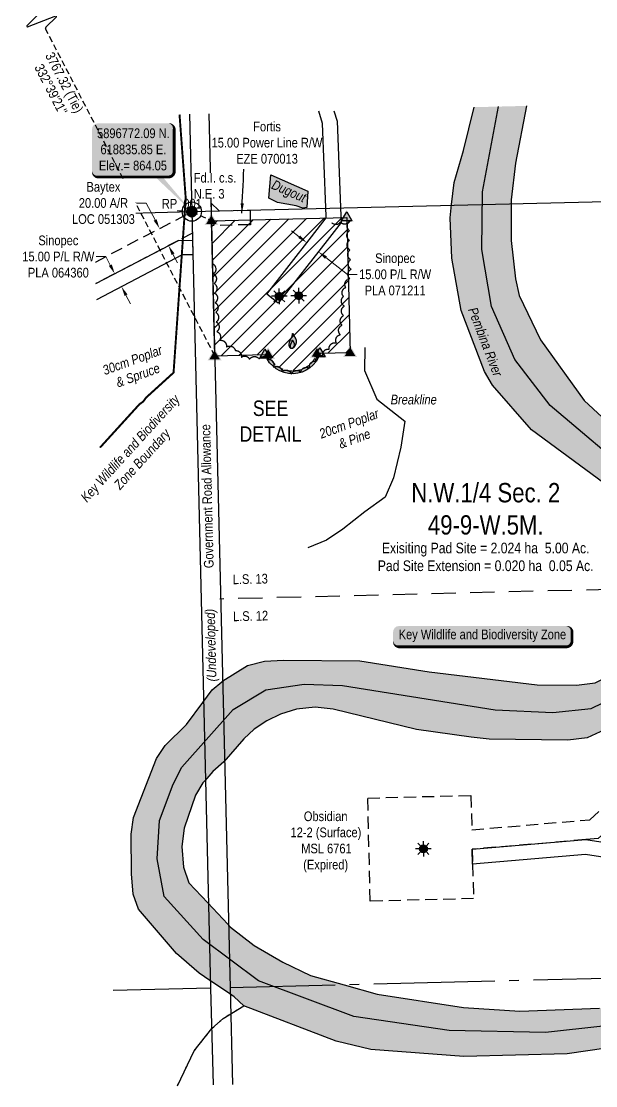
# Model space of a CAD drawing. Extents: x 617011 to 621249, y 5895868 to 5900840.
# Drawn here: x 618660 to 619253, y 5895868 to 5896969 of the extents above; entities that cross this region are included whole.
import ezdxf
from ezdxf.enums import TextEntityAlignment as Align

# ---------------------------------------------------------------- set-up
doc = ezdxf.new("R2010")
doc.units = 0
doc.header["$LTSCALE"] = 5
for name, pattern in [('0', [1, 1, 0]), ('DASHDOT2', [12.7, 6.35, -3.175, 0, -3.175]), ('foc-ACCESSROAD', [3.75, 2.5, -1.25]), ('foc-FLOWLINE', [3.75, 2.5, -1.25]), ('foc-LSD', [8, 5, -3]), ('foc-QUARTERLINE', [33, 25, -3, 2, -3]), ('foc-TIELINE', [1.875, 1.25, -0.625]), ('foc-TRAV', [1.875, 1.25, -0.625]), ('foc-WHEELTRACKS', [2, 0.4, -1.6])]:
    doc.linetypes.add(name, pattern=pattern)
for name, color, linetype in [('35', 37, 'Continuous'), ('AS-SYMBOL', 7, 'Continuous'), ('AS-WILDLIFE', 131, 'DASHDOT2'), ('AS-WILDLIFE-BLOCK', 131, 'Continuous'), ('C-RW', 13, 'Continuous'), ('C-SYMBOL', 7, 'Continuous'), ('C-WS-S', 13, 'Continuous'), ('DETAIL-T', 7, 'Continuous'), ('F-AR', 190, 'foc-ACCESSROAD'), ('F-EZE', 190, 'foc-FLOWLINE'), ('F-RW', 190, 'Continuous'), ('F-WS', 190, 'foc-ACCESSROAD'), ('F-WS-S', 190, 'Continuous'), ('L-AREAREQUIRED', 7, 'Continuous'), ('L-BD', 7, 'Continuous'), ('L-MON', 1, 'Continuous'), ('L-ROAD-T', 7, 'Continuous'), ('L-SEC', 7, 'Continuous'), ('L-SECQ', 8, 'foc-QUARTERLINE'), ('L-SECTION-LSD', 7, 'foc-LSD'), ('L-TIE', 7, 'foc-TIELINE'), ('P-PROPOSED', 10, 'Continuous'), ('P-PROPOSED-EXISTING-H', 59, 'Continuous'), ('P-PROPOSED-H', 21, 'Continuous'), ('P-TRAV', 4, 'foc-TRAV'), ('T-BUSH', 110, '0'), ('T-BUSH-T', 110, 'Continuous'), ('T-SLOPE', 48, 'Continuous'), ('T-WATER', 160, 'Continuous'), ('T-WATER-H', 133, 'Continuous'), ('T-WATER-P3', 160, 'foc-WHEELTRACKS'), ('T-WATER-T', 170, 'Continuous')]:
    doc.layers.add(name, color=color, linetype=linetype)
for name, color, linetype, lineweight in [('C-RW-T', 13, 'Continuous', 9), ('F-AR-T', 190, 'Continuous', 9), ('F-EZE-T', 190, 'Continuous', 9), ('F-WS-T', 190, 'Continuous', 9), ('T-TEXT', 48, 'Continuous', 18)]:
    doc.layers.add(name, color=color, linetype=linetype, lineweight=lineweight)
doc.styles.add('100L', font='ARIALN.TTF', dxfattribs={"height": 11})
doc.styles.add('175L', font='ARIALN.TTF', dxfattribs={"height": 20})
doc.styles.add('240', font='ARIALN.TTF', dxfattribs={"height": 30})
doc.styles.add('80', font='ARIALN.TTF', dxfattribs={"height": 10})
doc.styles.add('80CG', font='ARIALN.TTF', dxfattribs={"height": 10})
doc.styles.add('80L', font='ARIALN.TTF', dxfattribs={"height": 10})
doc.styles.add('80LS', font='ARIALNI.TTF', dxfattribs={"height": 10})
doc.styles.add('foc-LtypeFont', font='ARIALN.TTF', dxfattribs={"height": 7.35})
doc.linetypes.add('foc-TOPO-flowdirection-NOLINE', pattern='A,0,[">",foc-LtypeFont,S=0.3,R=0,X=0,Y=-0.945],-20,[">",foc-LtypeFont,S=0.3,R=0,X=0,Y=-0.945],0', length=20)
doc.dimstyles.new('Compass 5 000', dxfattribs={"dimscale": 5, "dimtxt": 9, "dimasz": 2, "dimexe": 0.2, "dimexo": 0.0625, "dimgap": 0.5, "dimtad": 0, "dimtih": 1, "dimtoh": 1, "dimzin": 0, "dimdsep": 46, "dimtxsty": '80CG', "dimcen": 0.1, "dimse1": 1, "dimse2": 1, "dimclrd": 256, "dimclrt": 256, "dimaunit": 1, "dimadec": 4, "dimazin": 0, "dimtfac": 0.06, "dimtofl": 0, "dimtmove": 0, "dimatfit": 1, "dimfxl": 0.2, "dimtolj": 1, "dimtzin": 0, "dimlwd": -1, "dimarcsym": 0})

# ---------------------------------------------------------------- blocks, each defined once
blk = doc.blocks.new('*U434')
h = blk.add_hatch(color=255)
edge = h.paths.add_edge_path()
edge.add_line((-86.5, -11.5), (86.5, -11.5))
edge.add_arc((86.5, -5.5), 6, 270, 360)
edge.add_line((92.5, -5.5), (92.5, 4))
edge.add_arc((86.5, 4), 6, 0, 90)
edge.add_line((86.5, 10), (-86.5, 10))
edge.add_arc((-86.5, 4), 6, 90, 180)
edge.add_line((-92.5, 4), (-92.5, -5.5))
edge.add_arc((-86.5, -5.5), 6, 180, 270)
at = {"color": 131, "flags": 128}
blk.add_lwpolyline([(-86.5, -11.5, 3, 3, 0), (86.5, -11.5, 3, 3, 0.414214), (92.5, -5.5, 3, 3, 0), (92.5, 4, 3, 0, 0.414214), (86.5, 10, 0, 0, 0), (-86.5, 10, 0, 0, 0.414214), (-92.5, 4, 0, 0, 0), (-92.5, -5.5, 0, 3, 0.414214)], format="xyseb", close=True, dxfattribs=at)
at = {"color": 131, "style": '80'}
blk.add_attdef('ENTER_TEXT_001', (-36, -5), '', height=10, dxfattribs=at)
blk = doc.blocks.new('*D438')
at = {"layer": 'C-RW-T', "transparency": 16777216}
for p, q in [((618946.9, 5896746.1), (618939, 5896752.2)), ((618974.5, 5896724.6), (618996.9, 5896707.2)), ((618996.9, 5896707.2), (619006.9, 5896707.2))]:
    blk.add_line(p, q, dxfattribs=at)
for points in [[(618947.9, 5896747.4), (618945.9, 5896744.8), (618954.8, 5896739.9)], [(618975.5, 5896725.9), (618973.5, 5896723.3), (618966.6, 5896730.7)]]:
    blk.add_solid(points, dxfattribs=at)
at = {"layer": 'C-RW-T', "transparency": 16777216, "insert": (619046, 5896707.2), "char_height": 10, "attachment_point": 5, "style": '80CG'}
blk.add_mtext('\\A1;Sinopec\\P15.00 P/L R/W\\PPLA 071211', dxfattribs=at)
blk = doc.blocks.new('GAS')
h = blk.add_hatch(color=255)
h.dxf.hatch_style = 1
edge = h.paths.add_edge_path()
edge.add_arc((0, 0), 0.9, 0, 360)
for p, q in [((-0.81, 0), (-1.62, 0)), ((-0.57, 0.57), (-1.14, 1.14)), ((0, 0.81), (0, 1.62)), ((0.57, 0.57), (1.14, 1.14)), ((1.62, 0), (0.81, 0)), ((-0.57, -0.57), (-1.14, -1.14)), ((0, -0.81), (0, -1.62)), ((1.14, -1.14), (0.57, -0.57))]:
    blk.add_line(p, q)
blk.add_circle((0, 0), 0.8)
blk = doc.blocks.new('fdia')
at = {"color": 255, "const_width": 1}
blk.add_lwpolyline([(-0.5, 0, 1), (0.5, 0, 1)], format="xyb", close=True, dxfattribs=at)
blk = doc.blocks.new('Fdiaa')
blk.add_blockref('fdia', (0, 0))
blk = doc.blocks.new('fdib')
at = {"color": 1, "const_width": 1.6}
blk.add_lwpolyline([(-0.4, 0, 1), (0.4, 0, 1)], format="xyb", close=True, dxfattribs=at)
at = {"color": 1}
blk.add_circle((0, 0), 0.8, dxfattribs=at)
blk = doc.blocks.new('Fdibb')
blk.add_blockref('fdib', (0, 0))
blk = doc.blocks.new('fdicc')
for name in ['Fdibb', 'Fdiaa']:
    blk.add_blockref(name, (0, 0))
blk = doc.blocks.new('FDI')
blk.add_blockref('fdicc', (0, 0))
blk = doc.blocks.new('STRIA')
blk.add_hatch(color=255).paths.add_polyline_path([(-0.04, 1.52), (-1.47, -0.87), (1.39, -0.87)])
blk = doc.blocks.new('STRIAA')
blk.add_blockref('STRIA', (0, 0))
blk = doc.blocks.new('STRIB')
at = {"color": 1}
blk.add_solid([(-1.12, -0.67), (-0.04, 1.13), (1.04, -0.67)], dxfattribs=at)
blk = doc.blocks.new('STRIBB')
blk.add_blockref('STRIB', (0, 0))
blk = doc.blocks.new('STRICC')
for name in ['STRIAA', 'STRIBB']:
    blk.add_blockref(name, (0, 0))
blk = doc.blocks.new('fdspike')
blk.add_blockref('STRICC', (0, 0))
blk = doc.blocks.new('TRIA')
blk.add_hatch(color=255).paths.add_polyline_path([(-0.04, 1.52), (-1.47, -0.87), (1.39, -0.87)])
blk = doc.blocks.new('TRIAA')
blk.add_blockref('TRIA', (0, 0))
blk = doc.blocks.new('TRIB')
at = {"color": 1}
blk.add_lwpolyline([(-1.12, -0.67), (-0.04, 1.13), (1.04, -0.67)], close=True, dxfattribs=at)
blk = doc.blocks.new('TRIBB')
blk.add_blockref('TRIB', (0, 0))
blk = doc.blocks.new('TRICC')
for name in ['TRIAA', 'TRIBB']:
    blk.add_blockref(name, (0, 0))
blk = doc.blocks.new('plspike')
blk.add_blockref('TRICC', (0, 0))
blk = doc.blocks.new('*D450')
at = {"layer": 'F-AR-T', "transparency": 16777216}
for p, q in [((618788.8, 5896781), (618778.8, 5896781)), ((618797.9, 5896763.5), (618788.8, 5896781)), ((618816.4, 5896728.1), (618821.1, 5896719.2))]:
    blk.add_line(p, q, dxfattribs=at)
for points in [[(618799.4, 5896764.3), (618796.4, 5896762.7), (618802.5, 5896754.7)], [(618817.9, 5896728.9), (618815, 5896727.3), (618811.8, 5896736.9)]]:
    blk.add_solid(points, dxfattribs=at)
at = {"layer": 'F-AR-T', "transparency": 16777216, "insert": (618744.5, 5896781), "char_height": 10, "attachment_point": 5, "style": '80CG', "bg_fill": 3, "box_fill_scale": 1.1, "bg_fill_color": 256, "bg_fill_true_color": 13158600, "bg_fill_transparency": 0}
blk.add_mtext('\\A1;Baytex\\P20.00 A/R\\PLOC 051303', dxfattribs=at)
blk = doc.blocks.new('*D451')
at = {"layer": 'C-RW-T', "transparency": 16777216}
for p, q in [((618746.9, 5896725.6), (618736.9, 5896725.6)), ((618751.6, 5896716.7), (618746.9, 5896725.6)), ((618767.8, 5896685.7), (618772.4, 5896676.8))]:
    blk.add_line(p, q, dxfattribs=at)
for points in [[(618753.1, 5896717.5), (618750.1, 5896715.9), (618756.2, 5896707.9)], [(618769.3, 5896686.5), (618766.3, 5896684.9), (618763.2, 5896694.6)]]:
    blk.add_solid(points, dxfattribs=at)
at = {"layer": 'C-RW-T', "transparency": 16777216, "insert": (618697.9, 5896725.6), "char_height": 10, "attachment_point": 5, "style": '80CG', "bg_fill": 3, "box_fill_scale": 1.1, "bg_fill_color": 256, "bg_fill_true_color": 13158600, "bg_fill_transparency": 0}
blk.add_mtext('\\A1;Sinopec\\P15.00 P/L R/W\\PPLA 064360', dxfattribs=at)
blk = doc.blocks.new('FLARE')
h = blk.add_hatch(color=255)
h.dxf.hatch_style = 1
h.paths.add_polyline_path([(0.16, 2.41, 0.114147), (0.13, 2.43), (0.11, 2.44, 0.261551), (0.01, 2.42), (0, 2.41, 0.131268), (-0.03, 2.37), (-0.04, 2.35, 0.041497), (-0.05, 2.33), (-0.05, 2.29, 0.015174), (-0.05, 2.29), (-0.06, 2.24, 0.004376), (-0.06, 2.24), (-0.07, 2.18), (-0.08, 2.11), (-0.09, 2.05), (-0.1, 1.98), (-0.12, 1.91), (-0.14, 1.83), (-0.17, 1.76), (-0.19, 1.68), (-0.22, 1.61), (-0.26, 1.53), (-0.29, 1.46), (-0.32, 1.39), (-0.36, 1.32), (-0.39, 1.25, 0.000505), (-0.39, 1.25), (-0.43, 1.18, 0.002398), (-0.43, 1.18), (-0.46, 1.1, 0.004177), (-0.46, 1.1), (-0.5, 1.03, 0.005735), (-0.5, 1.03), (-0.53, 0.95, 0.006994), (-0.53, 0.95), (-0.56, 0.87, 0.00791), (-0.57, 0.87), (-0.6, 0.78, 0.008323), (-0.6, 0.78), (-0.63, 0.69, 0.008095), (-0.63, 0.68), (-0.66, 0.59, 0.008067), (-0.66, 0.59), (-0.68, 0.49, 0.008387), (-0.68, 0.49), (-0.7, 0.39, 0.009056), (-0.71, 0.38), (-0.72, 0.28, 0.010123), (-0.72, 0.28), (-0.74, 0.18, 0.011689), (-0.74, 0.18), (-0.75, 0.08, 0.013925), (-0.75, 0.08), (-0.75, -0.02, 0.016488), (-0.75, -0.02), (-0.75, -0.11, 0.017255), (-0.75, -0.12), (-0.74, -0.2, 0.01735), (-0.74, -0.2), (-0.73, -0.28, 0.017311), (-0.73, -0.29), (-0.71, -0.36, 0.01715), (-0.71, -0.36), (-0.69, -0.43, 0.016886), (-0.69, -0.44), (-0.66, -0.5, 0.016546), (-0.66, -0.5), (-0.63, -0.56, 0.016164), (-0.63, -0.56), (-0.6, -0.61, 0.016329), (-0.6, -0.62), (-0.57, -0.66, 0.018828), (-0.57, -0.67), (-0.54, -0.71, 0.022087), (-0.53, -0.71), (-0.5, -0.75, 0.025345), (-0.49, -0.76), (-0.46, -0.78, 0.028234), (-0.45, -0.79), (-0.42, -0.82, 0.030298), (-0.41, -0.82), (-0.37, -0.84, 0.031129), (-0.36, -0.85), (-0.32, -0.86, 0.030544), (-0.31, -0.87), (-0.27, -0.88, 0.028465), (-0.26, -0.88), (-0.22, -0.89, 0.025311), (-0.21, -0.89), (-0.16, -0.89, 0.02283), (-0.15, -0.89), (-0.11, -0.89, 0.021226), (-0.1, -0.89), (-0.05, -0.88, 0.020401), (-0.04, -0.88), (0, -0.87, 0.020299), (0.01, -0.87), (0.05, -0.85, 0.020911), (0.06, -0.85), (0.11, -0.83, 0.022277), (0.11, -0.83), (0.15, -0.81, 0.023712), (0.16, -0.8), (0.2, -0.78, 0.022408), (0.21, -0.78), (0.24, -0.75, 0.01993), (0.25, -0.74), (0.28, -0.72, 0.017146), (0.28, -0.71), (0.31, -0.68, 0.014211), (0.32, -0.68), (0.35, -0.64, 0.011221), (0.35, -0.64), (0.37, -0.61, 0.008212), (0.38, -0.61), (0.4, -0.57, 0.005172), (0.4, -0.57), (0.42, -0.54, 0.002523), (0.43, -0.54), (0.45, -0.5, 0.001671), (0.45, -0.5), (0.47, -0.47, 0.001229), (0.47, -0.47), (0.49, -0.44, 0.00075), (0.49, -0.44), (0.51, -0.41, 0.00026), (0.51, -0.41), (0.54, -0.37), (0.56, -0.34), (0.58, -0.3), (0.61, -0.27), (0.63, -0.23, 0.001311), (0.63, -0.23), (0.66, -0.19, 0.003726), (0.66, -0.19), (0.69, -0.15, 0.006065), (0.69, -0.14), (0.72, -0.1, 0.008452), (0.72, -0.1), (0.74, -0.05, 0.010991), (0.75, -0.05), (0.77, 0, 0.013767), (0.77, 0), (0.79, 0.05, 0.016839), (0.8, 0.05), (0.81, 0.1, 0.019104), (0.82, 0.11), (0.83, 0.15, 0.016987), (0.83, 0.16), (0.84, 0.21, 0.013636), (0.84, 0.21), (0.85, 0.26, 0.010244), (0.85, 0.27), (0.86, 0.31, 0.006846), (0.86, 0.32), (0.86, 0.37, 0.003419), (0.86, 0.37), (0.86, 0.41), (0.87, 0.46), (0.87, 0.5), (0.88, 0.54), (0.88, 0.59), (0.89, 0.63, 0.001278), (0.89, 0.63), (0.89, 0.67, 0.004735), (0.89, 0.67), (0.9, 0.71, 0.008354), (0.9, 0.72), (0.9, 0.76, 0.012059), (0.9, 0.76), (0.9, 0.8, 0.015712), (0.9, 0.81), (0.9, 0.85, 0.018457), (0.9, 0.85), (0.9, 0.89, 0.018102), (0.9, 0.9), (0.89, 0.94, 0.016533), (0.89, 0.95), (0.88, 0.99, 0.014576), (0.88, 0.99), (0.87, 1.03, 0.012435), (0.86, 1.04), (0.85, 1.08, 0.010283), (0.85, 1.09), (0.83, 1.13, 0.00824), (0.83, 1.13), (0.81, 1.18, 0.00638), (0.81, 1.18), (0.78, 1.23, 0.004735), (0.78, 1.23), (0.76, 1.29, 0.003388), (0.75, 1.29), (0.73, 1.34, 0.002345), (0.73, 1.34), (0.7, 1.4, 0.001492), (0.7, 1.4), (0.67, 1.46, 0.000746), (0.67, 1.46), (0.63, 1.51), (0.6, 1.57), (0.57, 1.62), (0.55, 1.68), (0.52, 1.73), (0.49, 1.78), (0.47, 1.83), (0.45, 1.87), (0.42, 1.92), (0.4, 1.97), (0.38, 2.02), (0.35, 2.08, 0.000332), (0.35, 2.08), (0.33, 2.13, 0.001849), (0.33, 2.13), (0.3, 2.19, 0.0038), (0.3, 2.19), (0.27, 2.24, 0.006473), (0.27, 2.24), (0.25, 2.29, 0.010865), (0.24, 2.3), (0.22, 2.34, 0.019524), (0.22, 2.34), (0.19, 2.38, 0.041077), (0.18, 2.39)])
at = {"color": 48, "flags": 128}
for points in [[(0.11, -0.72), (0.07, -0.74), (0.03, -0.76), (-0.02, -0.77), (-0.07, -0.78), (-0.11, -0.79), (-0.16, -0.79), (-0.2, -0.79), (-0.25, -0.78), (-0.29, -0.77), (-0.32, -0.76), (-0.36, -0.74), (-0.4, -0.71), (-0.43, -0.68), (-0.46, -0.65), (-0.49, -0.61), (-0.52, -0.56), (-0.54, -0.51), (-0.57, -0.46), (-0.59, -0.4), (-0.61, -0.33), (-0.63, -0.26), (-0.64, -0.19), (-0.65, -0.11), (-0.65, -0.02), (-0.65, 0.07), (-0.64, 0.17), (-0.63, 0.27), (-0.61, 0.36), (-0.58, 0.46), (-0.56, 0.56), (-0.53, 0.66), (-0.5, 0.75), (-0.47, 0.83), (-0.44, 0.91), (-0.41, 0.99), (-0.37, 1.06), (-0.34, 1.13), (-0.3, 1.2), (-0.27, 1.27), (-0.23, 1.34), (-0.2, 1.42), (-0.16, 1.49), (-0.13, 1.57), (-0.1, 1.65), (-0.07, 1.73), (-0.04, 1.8), (-0.02, 1.88), (0, 1.96), (0.01, 2.03), (0.02, 2.1), (0.03, 2.17), (0.04, 2.22), (0.05, 2.27), (0.05, 2.31), (0.06, 2.34), (0.08, 2.35), (0.09, 2.34), (0.11, 2.32), (0.13, 2.29), (0.16, 2.25), (0.18, 2.2), (0.21, 2.14), (0.24, 2.09), (0.26, 2.03), (0.29, 1.98), (0.31, 1.93), (0.33, 1.88), (0.36, 1.83), (0.38, 1.78), (0.41, 1.73), (0.43, 1.68), (0.46, 1.63), (0.49, 1.58), (0.52, 1.52), (0.55, 1.47), (0.58, 1.41), (0.61, 1.35), (0.64, 1.3), (0.67, 1.24), (0.69, 1.19), (0.72, 1.14), (0.74, 1.09), (0.75, 1.05), (0.77, 1), (0.78, 0.96), (0.79, 0.92), (0.8, 0.88), (0.8, 0.84), (0.8, 0.8), (0.8, 0.76), (0.8, 0.72), (0.79, 0.68), (0.79, 0.64), (0.78, 0.6), (0.78, 0.56), (0.77, 0.51), (0.77, 0.47), (0.76, 0.42), (0.76, 0.37), (0.76, 0.33), (0.75, 0.28), (0.74, 0.23), (0.73, 0.18), (0.72, 0.13), (0.7, 0.09), (0.68, 0.04), (0.66, 0), (0.63, -0.05), (0.61, -0.09), (0.58, -0.13), (0.55, -0.17), (0.53, -0.21), (0.5, -0.25), (0.48, -0.28), (0.45, -0.32), (0.43, -0.35), (0.41, -0.38), (0.39, -0.42), (0.37, -0.45), (0.34, -0.48), (0.32, -0.51), (0.3, -0.55), (0.27, -0.58), (0.24, -0.61), (0.21, -0.64), (0.18, -0.67), (0.15, -0.7)], [(0.02, -0.75), (-0.01, -0.76), (-0.03, -0.77), (-0.05, -0.78), (-0.08, -0.78), (-0.11, -0.79), (-0.13, -0.79), (-0.16, -0.79), (-0.18, -0.78), (-0.2, -0.78), (-0.23, -0.77), (-0.25, -0.76), (-0.26, -0.74), (-0.28, -0.73), (-0.3, -0.71), (-0.32, -0.69), (-0.33, -0.66), (-0.35, -0.63), (-0.36, -0.6), (-0.37, -0.57), (-0.39, -0.53), (-0.4, -0.49), (-0.4, -0.45), (-0.41, -0.41), (-0.41, -0.36), (-0.41, -0.31), (-0.4, -0.25), (-0.39, -0.2), (-0.38, -0.14), (-0.37, -0.09), (-0.36, -0.03), (-0.34, 0.02), (-0.32, 0.07), (-0.31, 0.12), (-0.29, 0.16), (-0.27, 0.21), (-0.25, 0.25), (-0.23, 0.29), (-0.21, 0.33), (-0.19, 0.37), (-0.17, 0.41), (-0.15, 0.45), (-0.14, 0.49), (-0.12, 0.53), (-0.1, 0.58), (-0.08, 0.62), (-0.07, 0.66), (-0.06, 0.71), (-0.05, 0.75), (-0.04, 0.79), (-0.03, 0.83), (-0.03, 0.87), (-0.02, 0.9), (-0.02, 0.93), (-0.01, 0.95), (-0.01, 0.96), (0, 0.97), (0.01, 0.96), (0.02, 0.95), (0.03, 0.94), (0.04, 0.91), (0.06, 0.88), (0.07, 0.86), (0.09, 0.82), (0.1, 0.79), (0.12, 0.76), (0.13, 0.74), (0.14, 0.71), (0.16, 0.68), (0.17, 0.65), (0.18, 0.63), (0.2, 0.6), (0.21, 0.57), (0.23, 0.54), (0.25, 0.51), (0.26, 0.47), (0.28, 0.44), (0.3, 0.41), (0.31, 0.38), (0.33, 0.35), (0.34, 0.32), (0.36, 0.29), (0.37, 0.27), (0.38, 0.24), (0.39, 0.22), (0.39, 0.19), (0.4, 0.17), (0.4, 0.15), (0.41, 0.13), (0.41, 0.1), (0.41, 0.08), (0.4, 0.06), (0.4, 0.04), (0.4, 0.01), (0.39, -0.01), (0.39, -0.03), (0.39, -0.06), (0.39, -0.08), (0.38, -0.11), (0.38, -0.14), (0.38, -0.16), (0.38, -0.19), (0.37, -0.22), (0.37, -0.24), (0.36, -0.27), (0.35, -0.3), (0.34, -0.32), (0.32, -0.35), (0.31, -0.37), (0.3, -0.4), (0.28, -0.42), (0.27, -0.44), (0.25, -0.46), (0.24, -0.48), (0.22, -0.5), (0.21, -0.52), (0.2, -0.54), (0.19, -0.56), (0.17, -0.58), (0.16, -0.6), (0.15, -0.61), (0.14, -0.63), (0.12, -0.65), (0.11, -0.67), (0.09, -0.69), (0.08, -0.7), (0.06, -0.72), (0.04, -0.74)]]:
    blk.add_lwpolyline(points, close=True, dxfattribs=at)
blk = doc.blocks.new('*U469')
h = blk.add_hatch(color=254)
edge = h.paths.add_edge_path()
edge.add_line((-36.5, -28.5), (36.5, -28.5))
edge.add_arc((36.5, -22.5), 6, 270, 360)
edge.add_line((42.5, -22.5), (42.5, 21))
edge.add_arc((36.5, 21), 6, 0, 90)
edge.add_line((36.5, 27), (-36.5, 27))
edge.add_arc((-36.5, 21), 6, 90, 180)
edge.add_line((-42.5, 21), (-42.5, -22.5))
edge.add_arc((-36.5, -22.5), 6, 180, 270)
at = {"color": 1, "flags": 128}
blk.add_lwpolyline([(-36.5, -28.5, 3, 3, 0), (36.5, -28.5, 3, 3, 0.414214), (42.5, -22.5, 3, 3, 0), (42.5, 21, 3, 0, 0.414214), (36.5, 27, 0, 0, 0), (-36.5, 27, 0, 0, 0.414214), (-42.5, 21, 0, 0, 0), (-42.5, -22.5, 0, 3, 0.414214)], format="xyseb", close=True, dxfattribs=at)
blk.add_lwpolyline([(60.7, -64.3, 0, 10, 0), (0, 0, 5, 5, 0)], format="xyseb", dxfattribs=at)
at = {"color": 1, "style": '80'}
blk.add_attdef('ENTER_TEXT_001', (-36, -5), '', height=10, dxfattribs=at)
blk = doc.blocks.new('linebrk')
blk.add_lwpolyline([(0, 0.00175, -0.346152), (-0.00019, 0.0015), (-0.00314, 0.00055, 0.772575), (-0.00312, 0.00036), (0.00312, -0.00036, -0.772575), (0.00314, -0.00055), (0.00019, -0.0015, 0.346152), (0, -0.00175)], format="xyb")

msp = doc.modelspace()

# ---------------------------------------------------------------- hatches: boundary and pattern name
at = {"layer": 'P-PROPOSED-EXISTING-H'}
h = msp.add_hatch(dxfattribs=at)
h.set_pattern_fill('ANSI31', color=256, scale=3.998566, style=0)
h.set_pattern_definition([(45, (-393.889, 1199.798), (-8.97703589, 8.97703589), [])])
h.paths.add_polyline_path([(618996.157, 5896766.084), (618856.249, 5896762.655), (618859.679, 5896622.747), (618911.719, 5896623.996), (618914.97, 5896624.078), (618915.749, 5896622.355), (618916.182, 5896621.517), (618916.644, 5896620.694), (618917.135, 5896619.889), (618917.653, 5896619.101), (618918.198, 5896618.331), (618918.77, 5896617.581), (618919.368, 5896616.851), (618919.992, 5896616.142), (618920.639, 5896615.456), (618921.31, 5896614.794), (618922.004, 5896614.154), (618922.72, 5896613.539), (618923.456, 5896612.95), (618924.213, 5896612.387), (618924.989, 5896611.851), (618925.784, 5896611.342), (618926.595, 5896610.861), (618927.423, 5896610.409), (618928.266, 5896609.986), (618929.124, 5896609.593), (618929.995, 5896609.23), (618930.878, 5896608.897), (618931.772, 5896608.595), (618932.676, 5896608.325), (618933.588, 5896608.088), (618934.509, 5896607.881), (618935.436, 5896607.707), (618936.369, 5896607.566), (618937.306, 5896607.457), (618938.247, 5896607.381), (618939.189, 5896607.338), (618940.132, 5896607.328), (618941.075, 5896607.351), (618942.017, 5896607.406), (618942.956, 5896607.495), (618943.892, 5896607.617), (618944.823, 5896607.771), (618945.748, 5896607.957), (618946.665, 5896608.176), (618947.575, 5896608.426), (618948.475, 5896608.709), (618949.365, 5896609.022), (618950.243, 5896609.367), (618951.109, 5896609.742), (618951.961, 5896610.146), (618952.798, 5896610.581), (618953.62, 5896611.044), (618954.425, 5896611.536), (618955.212, 5896612.055), (618955.981, 5896612.602), (618956.731, 5896613.175), (618957.459, 5896613.774), (618958.167, 5896614.399), (618958.852, 5896615.048), (618959.513, 5896615.72), (618960.152, 5896616.414), (618960.765, 5896617.131), (618961.353, 5896617.869), (618961.915, 5896618.627), (618962.45, 5896619.404), (618962.958, 5896620.199), (618963.438, 5896621.011), (618963.888, 5896621.84), (618964.31, 5896622.684), (618964.702, 5896623.542), (618965.064, 5896624.414), (618965.396, 5896625.302), (618968.406, 5896625.375), (618999.697, 5896626.179)])
at = {"layer": 'P-PROPOSED-H'}
h = msp.add_hatch(color=256, dxfattribs=at)
h.dxf.hatch_style = 1
h.paths.add_polyline_path([(618968.406, 5896625.375), (618965.395, 5896625.297), (618965.064, 5896624.414), (618964.702, 5896623.542), (618964.31, 5896622.684), (618963.888, 5896621.84), (618963.438, 5896621.011), (618962.958, 5896620.199), (618962.45, 5896619.404), (618961.915, 5896618.627), (618961.353, 5896617.869), (618960.765, 5896617.131), (618960.152, 5896616.414), (618959.513, 5896615.72), (618958.852, 5896615.048), (618958.167, 5896614.399), (618957.459, 5896613.774), (618956.731, 5896613.175), (618955.981, 5896612.602), (618955.212, 5896612.055), (618954.425, 5896611.536), (618953.62, 5896611.044), (618952.798, 5896610.581), (618951.961, 5896610.146), (618951.109, 5896609.742), (618950.243, 5896609.367), (618949.365, 5896609.022), (618948.475, 5896608.709), (618947.575, 5896608.426), (618946.665, 5896608.176), (618945.748, 5896607.957), (618944.823, 5896607.771), (618943.892, 5896607.617), (618942.956, 5896607.495), (618942.017, 5896607.406), (618941.075, 5896607.351), (618940.132, 5896607.328), (618939.189, 5896607.338), (618938.247, 5896607.381), (618937.306, 5896607.457), (618936.369, 5896607.566), (618935.436, 5896607.707), (618934.509, 5896607.881), (618933.588, 5896608.088), (618932.676, 5896608.325), (618931.772, 5896608.595), (618930.878, 5896608.897), (618929.995, 5896609.23), (618929.124, 5896609.593), (618928.266, 5896609.986), (618927.423, 5896610.409), (618926.595, 5896610.861), (618925.784, 5896611.342), (618924.989, 5896611.851), (618924.213, 5896612.387), (618923.456, 5896612.95), (618922.72, 5896613.539), (618922.004, 5896614.154), (618921.31, 5896614.794), (618920.639, 5896615.456), (618919.992, 5896616.142), (618919.368, 5896616.851), (618918.77, 5896617.581), (618918.198, 5896618.331), (618917.653, 5896619.101), (618917.135, 5896619.889), (618916.644, 5896620.694), (618915.904, 5896622.011), (618914.972, 5896624.074), (618911.719, 5896623.996, 0.71303974)])
at = {"layer": 'T-WATER-H'}
h = msp.add_hatch(color=256, dxfattribs=at)
h.dxf.hatch_style = 1
h.paths.add_polyline_path([(619181.802, 5896881.457), (619170.554, 5896822.275), (619165.936, 5896784.314), (619165.934, 5896781.111), (619165.909, 5896742.378), (619170.343, 5896702.537), (619174.304, 5896685.316), (619196.249, 5896639.375), (619241.499, 5896576.835), (619273.828, 5896546.682), (619323.246, 5896506.601), (619342.504, 5896485.538), (619350.019, 5896472.95), (619355.25, 5896457.078), (619356.992, 5896438.126), (619352.168, 5896360.486), (619348.543, 5896341.856), (619329.586, 5896297.284), (619321.601, 5896283.053), (619301.683, 5896259.301), (619289.125, 5896248.63), (619244.452, 5896228.028), (619224.393, 5896225.478), (619143.111, 5896226.566), (619124.525, 5896228.646), (619068.06, 5896236.473), (618981.794, 5896257.431), (618963.505, 5896259.521), (618944.016, 5896257.642), (618927.438, 5896252.276), (618913.278, 5896245.487), (618900.302, 5896236.949), (618889.466, 5896226.686), (618868.862, 5896202.886), (618857.445, 5896192.931), (618849.218, 5896183.461), (618847.304, 5896181.257), (618839.633, 5896168.644), (618827.996, 5896134.472), (618825.511, 5896115.397), (618827.386, 5896093.947), (618832.687, 5896077.839), (618852.334, 5896057.061), (618872.995, 5896035.211), (618875.828, 5896032.216), (618900.211, 5896013.207), (618929.848, 5895995.843), (618958.669, 5895981.91), (618993.25, 5895972.303), (619027.372, 5895962.823), (619116.529, 5895948.978), (619175.018, 5895945.261), (619257.378, 5895948.135), (619312.336, 5895957.003), (619374.508, 5895959.706), (619431.673, 5895954.402), (619465.091, 5895948.227), (619548.064, 5895909.54), (619587.766, 5895886.937), (619498.444, 5895884.739), (619487.399, 5895889.989), (619436.345, 5895902.44), (619379.367, 5895911.743), (619320.945, 5895915.283), (619223.788, 5895901.017), (619117.181, 5895898.211), (619020.942, 5895905.655), (618984.887, 5895914.313), (618889.584, 5895950.793), (618879.584, 5895960.034), (618874.769, 5895963.271), (618854.307, 5895977.022), (618843.394, 5895984.355), (618820.168, 5896004.708), (618780.819, 5896050.68), (618775.194, 5896066.063), (618773.444, 5896087.159), (618773.14, 5896128.372), (618775.496, 5896145.597), (618799.336, 5896206.455), (618808.418, 5896219.766), (618830.297, 5896241.727), (618847.221, 5896264.487), (618856.781, 5896277.346), (618866.817, 5896285.844), (618868, 5896286.845), (618893.27, 5896302.772), (618910.958, 5896307.038), (618930.637, 5896308.269), (619009.65, 5896307.47), (619081.228, 5896295.975), (619192.71, 5896282.72), (619233.472, 5896282.177), (619252.878, 5896284.77), (619266.132, 5896291.708), (619277.394, 5896301.924), (619291.785, 5896329.327), (619300.07, 5896363.879), (619300.875, 5896403.813), (619297.023, 5896441.946), (619292.16, 5896457.41), (619285.094, 5896471.026), (619274.473, 5896481.794), (619187.057, 5896546.265), (619146.573, 5896592.442), (619138.409, 5896606.799), (619114.116, 5896669.947), (619104.499, 5896723.994), (619102.87, 5896765.586), (619104.416, 5896779.588), (619106.921, 5896802.279), (619116.8, 5896835.389), (619127.788, 5896880.115)])
h = msp.add_hatch(color=256, dxfattribs=at)
h.dxf.hatch_style = 1
h.paths.add_polyline_path([(618955.921, 5896793.393), (618954.814, 5896776.224), (618950.609, 5896775.75), (618943.76, 5896778.19), (618924.481, 5896781.524), (618915.566, 5896785.959), (618917.492, 5896810.264)])

# ---------------------------------------------------------------- linework, layer by layer
at = {"layer": '35', "color": 3}
msp.add_circle((618835.851, 5896772.088), 9.996, dxfattribs=at)
at = {"layer": 'AS-WILDLIFE', "const_width": 1.999, "flags": 128}
msp.add_lwpolyline([(618740.909, 5896527.996), (618781.749, 5896572.92), (618785.698, 5896575.698), (618788.475, 5896579.647), (618816.987, 5896605.567), (618829.568, 5896785.897), (618823.15, 5896872.545)], dxfattribs=at)
at = {"layer": 'C-RW'}
for points in [[(618982.66, 5896876.509), (618985.961, 5896865.731), (618989.45, 5896776.737), (618989.818, 5896767.329), (618990.072, 5896760.849), (618975.659, 5896742.332), (618925.136, 5896677.424), (618913.304, 5896686.634), (618959.478, 5896745.955), (618974.875, 5896765.737), (618974.827, 5896766.966), (618974.458, 5896776.367), (618971.052, 5896863.262), (618967.227, 5896876.125)], [(618736.779, 5896697.686), (618822.231, 5896742.4), (618836.567, 5896742.533), (618836.93, 5896727.536), (618825.985, 5896727.435), (618737.186, 5896680.97)]]:
    msp.add_lwpolyline(points, dxfattribs=at)
at = {"layer": 'F-AR'}
msp.add_lwpolyline([(618736.237, 5896719.969), (618835.851, 5896772.088), (618836.391, 5896749.809), (618822.231, 5896742.4), (618736.779, 5896697.686)], dxfattribs=at)
at = {"layer": 'F-EZE'}
msp.add_lwpolyline([(618896.288, 5896764.05), (618896.423, 5896758.591), (618856.395, 5896757.605), (618856.276, 5896762.627), (618856.036, 5896772.587), (618855.823, 5896780.778), (618863.698, 5896773.306), (618864.236, 5896772.793), (618896.072, 5896773.578), (618896.273, 5896764.74), (618896.288, 5896764.05)], close=True, dxfattribs=at)
at = {"layer": 'F-RW'}
msp.add_lwpolyline([(619777.645, 5896024.63), (619677.264, 5896040.129), (619242.683, 5896107.227), (619126.141, 5896097.342), (619125.759, 5896112.613), (619243.209, 5896122.574), (619676.879, 5896055.617), (619777.26, 5896040.117)], dxfattribs=at)
at = {"layer": 'F-WS'}
msp.add_lwpolyline([(619437.916, 5896385.545), (619432.589, 5896350.446), (619387.004, 5896244.18), (619255.953, 5896123.656), (619243.209, 5896122.574), (619125.759, 5896112.613), (619126.141, 5896097.342), (619127.035, 5896061.575), (619020.326, 5896058.908), (619017.659, 5896165.617), (619124.367, 5896168.283), (619125.255, 5896132.773), (619247.391, 5896143.134), (619370.202, 5896256.08), (619413.072, 5896356.015), (619417.477, 5896385.041), (619439.987, 5896533.37), (619460.428, 5896533.882), (619437.916, 5896385.545)], close=True, dxfattribs=at)
at = {"layer": 'L-SEC'}
for p, q in [((618833.446, 5896872.813), (618835.851, 5896772.088)), ((618853.553, 5896873.3), (618856.015, 5896773.442)), ((618835.851, 5896772.088), (619658.475, 5896792.437)), ((618734.951, 5896769.614), (618835.851, 5896772.088)), ((618855.309, 5895968.922), (618857.773, 5895868.99)), ((618875.416, 5895969.407), (618877.88, 5895869.474))]:
    msp.add_line(p, q, dxfattribs=at)
at = {"layer": 'L-SEC', "flags": 128}
for points in [[(618835.851, 5896772.088), (618855.309, 5895968.922)], [(618856.015, 5896773.444), (618875.416, 5895969.407)]]:
    msp.add_lwpolyline(points, dxfattribs=at)
at = {"layer": 'L-SECQ'}
for p, q in [((619643.791, 5895988.309), (618875.416, 5895969.407)), ((618855.31, 5895968.911), (618754.574, 5895966.45))]:
    msp.add_line(p, q, dxfattribs=at)
at = {"layer": 'L-SECTION-LSD'}
msp.add_line((619668.532, 5896391.236), (618864.699, 5896371.4), dxfattribs=at)
at = {"layer": 'L-TIE', "flags": 128}
msp.add_lwpolyline([(618835.851, 5896772.088), (618856.249, 5896762.655)], dxfattribs=at)
at = {"layer": 'P-PROPOSED'}
msp.add_lwpolyline([(618968.406, 5896625.375, -0.71303974), (618911.719, 5896623.996), (618859.679, 5896622.747), (618856.249, 5896762.655), (618996.157, 5896766.084), (618999.697, 5896626.179), (618968.406, 5896625.375)], format="xyb", dxfattribs=at)
at = {"layer": 'P-TRAV', "flags": 128}
msp.add_lwpolyline([(618911.719, 5896623.996), (618914.97, 5896624.078), (618915.749, 5896622.355), (618916.182, 5896621.517), (618916.644, 5896620.694), (618917.135, 5896619.889), (618917.653, 5896619.101), (618918.198, 5896618.331), (618918.77, 5896617.581), (618919.368, 5896616.851), (618919.992, 5896616.142), (618920.639, 5896615.456), (618921.31, 5896614.794), (618922.004, 5896614.154), (618922.72, 5896613.539), (618923.456, 5896612.95), (618924.213, 5896612.387), (618924.989, 5896611.851), (618925.784, 5896611.342), (618926.595, 5896610.861), (618927.423, 5896610.409), (618928.266, 5896609.986), (618929.124, 5896609.593), (618929.995, 5896609.23), (618930.878, 5896608.897), (618931.772, 5896608.595), (618932.676, 5896608.325), (618933.588, 5896608.088), (618934.509, 5896607.881), (618935.436, 5896607.707), (618936.369, 5896607.566), (618937.306, 5896607.457), (618938.247, 5896607.381), (618939.189, 5896607.338), (618940.132, 5896607.328), (618941.075, 5896607.351), (618942.017, 5896607.406), (618942.956, 5896607.495), (618943.892, 5896607.617), (618944.823, 5896607.771), (618945.748, 5896607.957), (618946.665, 5896608.176), (618947.575, 5896608.426), (618948.475, 5896608.709), (618949.365, 5896609.022), (618950.243, 5896609.367), (618951.109, 5896609.742), (618951.961, 5896610.146), (618952.798, 5896610.581), (618953.62, 5896611.044), (618954.425, 5896611.536), (618955.212, 5896612.055), (618955.981, 5896612.602), (618956.731, 5896613.175), (618957.459, 5896613.774), (618958.167, 5896614.399), (618958.852, 5896615.048), (618959.513, 5896615.72), (618960.152, 5896616.414), (618960.765, 5896617.131), (618961.353, 5896617.869), (618961.915, 5896618.627), (618962.45, 5896619.404), (618962.958, 5896620.199), (618963.438, 5896621.011), (618963.888, 5896621.84), (618964.31, 5896622.684), (618964.702, 5896623.542), (618965.064, 5896624.414), (618965.396, 5896625.302), (618968.406, 5896625.375)], dxfattribs=at)
at = {"layer": 'T-BUSH', "flags": 128}
msp.add_lwpolyline([(618857.855, 5896717.842, -0.52056705), (618858.409, 5896707.861, -0.52056705), (618858.963, 5896697.88, -0.52056705), (618859.517, 5896687.899, -0.52056705), (618860.071, 5896677.918, -0.52056705), (618860.625, 5896667.937, -0.52056705), (618861.179, 5896657.955, -0.52056705), (618861.733, 5896647.974, -0.52056705), (618864.347, 5896638.965, -0.52056705), (618871.695, 5896632.188, -0.52056705), (618880.835, 5896628.299, -0.52056705), (618886.982, 5896621.417, -0.52056705), (618895.407, 5896619.384, -0.52056705), (618905.393, 5896619.832, -0.52056705), (618914.871, 5896619.447, -0.52056705), (618920.357, 5896611.167, -0.52056705), (618929.294, 5896606.898, -0.52056705), (618938.645, 5896604.154, -0.52056705), (618948.409, 5896606.19, -0.52056705), (618957.474, 5896610.214, -0.52056705), (618963.853, 5896617.432, -0.52056705), (618971.345, 5896622.905, -0.52056705), (618977.699, 5896629.933, -0.52056705), (618985.369, 5896636.302, -0.52056705), (618989.359, 5896644.8, -0.52056705), (618991.048, 5896654.652, -0.52056705), (618992.736, 5896664.505, -0.52056705), (618993.475, 5896674.395, -0.52056705), (618992.569, 5896684.351, -0.52056705), (618994.881, 5896693.761, -0.52056705), (618999.018, 5896702.861, -0.52056705), (619000.526, 5896712.447, -0.52056705), (618999.917, 5896722.425, -0.52056705), (618999.308, 5896732.403, -0.52056705), (618998.698, 5896742.38, -0.52056705), (618998.748, 5896752.361, -0.52056705), (618999.133, 5896762.206, -0.52056705), (618989.185, 5896761.222, -0.52056705), (618980.884, 5896760.401, -0.52056705)], format="xyb", dxfattribs=at)
at = {"layer": 'T-SLOPE', "flags": 128}
msp.add_lwpolyline([(619014.858, 5896631.704), (619014.311, 5896607.89), (619026.957, 5896577.971), (619055.927, 5896555.271), (619051.792, 5896528.444), (619044.399, 5896496.739), (619035.707, 5896476.721), (619014.621, 5896461.663), (618991.87, 5896443.541), (618975.047, 5896432.442), (618955.811, 5896424.369)], dxfattribs=at)
at = {"layer": 'T-WATER'}
for points in [[(619181.802, 5896881.457), (619170.554, 5896822.275), (619165.936, 5896784.314), (619165.934, 5896781.111), (619165.909, 5896742.378), (619170.343, 5896702.537), (619174.304, 5896685.316), (619196.249, 5896639.375), (619241.499, 5896576.835), (619273.828, 5896546.682)], [(619274.473, 5896481.794), (619187.057, 5896546.265), (619146.573, 5896592.442), (619138.409, 5896606.799), (619114.116, 5896669.947), (619104.499, 5896723.994), (619102.87, 5896765.586), (619104.416, 5896779.588), (619106.921, 5896802.279), (619116.8, 5896835.389), (619127.788, 5896880.115)], [(619320.945, 5895915.283), (619223.788, 5895901.017), (619117.181, 5895898.211), (619020.942, 5895905.655), (618984.887, 5895914.313), (618889.584, 5895950.793), (618879.584, 5895960.034), (618874.769, 5895963.271), (618854.307, 5895977.022), (618843.394, 5895984.355), (618820.168, 5896004.708), (618780.819, 5896050.68), (618775.194, 5896066.063), (618773.444, 5896087.159), (618773.14, 5896128.372), (618775.496, 5896145.597), (618799.336, 5896206.455), (618808.418, 5896219.766), (618830.297, 5896241.727), (618847.221, 5896264.487), (618856.781, 5896277.346), (618866.817, 5896285.844), (618868, 5896286.845), (618893.27, 5896302.772), (618910.958, 5896307.038), (618930.637, 5896308.269), (619009.65, 5896307.47), (619081.228, 5896295.975), (619192.71, 5896282.72), (619233.472, 5896282.177), (619252.878, 5896284.77), (619266.132, 5896291.708)], [(619289.125, 5896248.63), (619244.452, 5896228.028), (619224.393, 5896225.478), (619143.111, 5896226.566), (619124.525, 5896228.646), (619068.06, 5896236.473), (618981.794, 5896257.431), (618963.505, 5896259.521), (618944.016, 5896257.642), (618927.438, 5896252.276), (618913.278, 5896245.487), (618900.302, 5896236.949), (618889.466, 5896226.686), (618868.862, 5896202.886), (618857.445, 5896192.931), (618849.218, 5896183.461), (618847.304, 5896181.257), (618839.633, 5896168.644), (618827.996, 5896134.472), (618825.511, 5896115.397), (618827.386, 5896093.947), (618832.687, 5896077.839), (618852.334, 5896057.061), (618872.995, 5896035.211), (618875.828, 5896032.216), (618900.211, 5896013.207), (618929.848, 5895995.843), (618958.669, 5895981.91), (618993.25, 5895972.303), (619027.372, 5895962.823), (619116.529, 5895948.978), (619175.018, 5895945.261), (619257.378, 5895948.135)]]:
    msp.add_lwpolyline(points, dxfattribs=at)
at = {"layer": 'T-WATER', "flags": 128}
msp.add_lwpolyline([(618955.921, 5896793.393), (618954.814, 5896776.224), (618950.609, 5896775.75), (618943.76, 5896778.19), (618924.481, 5896781.524), (618915.566, 5896785.959), (618917.492, 5896810.264)], close=True, dxfattribs=at)
at = {"layer": 'T-WATER-P3', "linetype": 'foc-TOPO-flowdirection-NOLINE', "flags": 128}
for points in [[(619544.095, 5895885.862), (619496.152, 5895909.955), (619458.651, 5895923.357), (619379.935, 5895935.685), (619320.119, 5895936.29), (619201.433, 5895923.153), (619101.823, 5895925.115), (619003.368, 5895939.562), (618904.828, 5895976.509)], [(618820.915, 5895868.072), (618838.402, 5895903.974), (618856.488, 5895927.195), (618868.156, 5895937.721), (618889.584, 5895950.793)]]:
    msp.add_lwpolyline(points, dxfattribs=at)
at = {"layer": 'T-WATER-P3', "flags": 128}
msp.add_lwpolyline([(618820.915, 5895868.072), (618838.402, 5895903.974), (618856.488, 5895927.195), (618868.156, 5895937.721), (618889.584, 5895950.793)], dxfattribs=at)

# ---------------------------------------------------------------- block references
at = {"layer": 'AS-SYMBOL', "xscale": 4.998207050000007, "yscale": 4.998207050000007, "zscale": 4.998207050000007}
msp.add_blockref('FLARE', (618939.775, 5896634.466), dxfattribs=at)
at = {"layer": 'AS-WILDLIFE-BLOCK'}
ref = msp.add_blockref('*U434', (619136.391, 5896333.494), dxfattribs=dict(at, xscale=0.99964141, yscale=0.99964141, zscale=0.99964141))
ref.add_attrib('ENTER_TEXT_001', 'Key Wildlife and Biodiversity Zone', (619049.649, 5896329.88), dxfattribs={"layer": '0', "color": 131, "height": 9.99641, "style": '80'})
at = {"layer": 'C-WS-S', "xscale": 4.998207050000007, "yscale": 4.998207050000007, "zscale": 4.998207050000007}
for p in [(618946.338, 5896685.129), (618926.183, 5896684.514)]:
    msp.add_blockref('GAS', p, dxfattribs=at)
at = {"layer": 'F-WS-S', "xscale": 4.998207050000017, "yscale": 4.998207050000017, "zscale": 4.998207050000017}
msp.add_blockref('GAS', (619075.265, 5896113.062), dxfattribs=at)
at = {"layer": 'L-MON', "xscale": 4.998207050000007, "yscale": 4.998207050000007, "zscale": 4.998207050000007}
for name, p in [('FDI', (618835.851, 5896772.088)), ('fdspike', (618856.276, 5896762.627)), ('plspike', (618996.157, 5896766.084)), ('fdspike', (618859.651, 5896622.759)), ('plspike', (618911.663, 5896624.041)), ('fdspike', (618914.927, 5896624.069)), ('fdspike', (618965.345, 5896625.308)), ('plspike', (618968.371, 5896625.407)), ('fdspike', (618999.647, 5896626.19))]:
    msp.add_blockref(name, p, dxfattribs=at)
at = {"layer": 'L-TIE', "color": 3, "xscale": 5000.000000000004, "yscale": 5000.000000000004, "zscale": 5000.000000000004, "rotation": 27.34470330580798}
msp.add_blockref('linebrk', (618680.645, 5896968.955), dxfattribs=at)

# ---------------------------------------------------------------- texts
at = {"layer": '35', "color": 3, "style": '80'}
msp.add_attdef('RP_001', (618804.836, 5896775.321), 'RP', height=9.9964, dxfattribs=at)
at = {"layer": 'C-SYMBOL', "color": 3, "insert": (619139.67, 5896491.426), "char_height": 19.99283, "width": 153.02369, "attachment_point": 2, "style": '175L'}
msp.add_mtext('N.W.1/4 Sec. 2\\P49-9-W.5M.', dxfattribs=at)
at = {"layer": 'DETAIL-T', "color": 3, "insert": (618917.215, 5896555.411), "char_height": 15.9943, "width": 63.61331, "attachment_point": 5, "style": '80CG'}
msp.add_mtext('SEE\\PDETAIL', dxfattribs=at)
at = {"layer": 'F-EZE-T', "insert": (618855.609, 5896865.107), "char_height": 9.99641, "attachment_point": 1, "style": '80L'}
msp.add_mtext_dynamic_manual_height_columns('\\pi43.691;Fortis\\P\\pi0.68423;15.00 Power Line R/W\\P\\pi26.197;EZE 070013', width=114.60887, gutter_width=50, heights=[0], dxfattribs=at)
at = {"layer": 'F-WS-T', "insert": (618937.225, 5896151.742), "char_height": 9.99641, "attachment_point": 1, "style": '80L'}
msp.add_mtext_dynamic_manual_height_columns('\\pi14.403;Obsidian\\P\\pi0.6767;12-2 (Surface)\\P\\pi11.696;MSL 6761\\P\\pi13.779;(Expired)', width=72.62387, gutter_width=50, heights=[0], dxfattribs=at)
at = {"layer": 'L-AREAREQUIRED', "color": 5, "insert": (619139.59, 5896429.678), "char_height": 10.99606, "width": 222.11627, "attachment_point": 2, "style": '100L'}
msp.add_mtext('Exisiting Pad Site = 2.024 ha  5.00 Ac.\\PPad Site Extension = 0.020 ha  0.05 Ac.', dxfattribs=at)
at = {"layer": 'L-BD', "style": '80L'}
for s, p in [('3767.32 (Tie)', (618702.999, 5896905.054)), ("332°39'21''", (618690.346, 5896898.51))]:
    msp.add_text(s, height=9.99641, rotation=297.3447, dxfattribs=at).set_placement(p, align=Align.MIDDLE)
at = {"layer": 'L-ROAD-T', "style": '80L'}
msp.add_text('Government Road Allowance', height=9.99641, rotation=91.412337, dxfattribs=at).set_placement((618851.674, 5896477.793), align=Align.MIDDLE_CENTER)
at = {"layer": 'T-BUSH-T', "char_height": 9.99112, "width": 65.3489, "attachment_point": 2, "rotation": 20, "style": '80LS'}
for s, insert in [('30cm Poplar \\P& Spruce', (618772.699, 5896623.252)), ('20cm Poplar \\P& Pine', (618996.58, 5896557.576))]:
    msp.add_mtext(s, dxfattribs=dict(at, insert=insert))
at = {"layer": 'T-TEXT', "style": '80LS'}
msp.add_text('(Undeveloped)', height=9.99641, rotation=91.412337, dxfattribs=at).set_placement((618855.473, 5896323.708), align=Align.MIDDLE_CENTER)
at = {"layer": 'T-TEXT', "insert": (619041.349, 5896582.689), "char_height": 9.99112, "attachment_point": 1, "style": '80L'}
msp.add_mtext_dynamic_manual_height_columns('{\\fArial Narrow|b0|i1|c0|p34;Breakline}', width=47.5693, gutter_width=50, heights=[0], dxfattribs=at)
at = {"layer": 'T-WATER-T', "char_height": 9.99641, "attachment_point": 1, "style": '80L'}
for s, width, insert, rotation in [('{\\fArial Narrow|b0|i1|c0|p34;Dugout}', 36.96903, (618921.382, 5896805.375), 336.297689), ('{\\fArial Narrow|b0|i1|c0|p34;Pembina River}', 76.21869, (619130.441, 5896674.284), 291.041682)]:
    msp.add_mtext_dynamic_manual_height_columns(s, width=width, gutter_width=50, heights=[0], dxfattribs=dict(at, insert=insert, rotation=rotation))

# ---------------------------------------------------------------- dimensions: what is measured, and where the dimension line sits
at = {"layer": 'C-RW-T'}
dim = msp.add_linear_dim(base=(618966.63, 5896730.733), p1=(618951.987, 5896736.331), p2=(618963.819, 5896727.121), angle=322.103437, text='Sinopec\\P15.00 P/L R/W\\PPLA 071211', dimstyle='Compass 5 000', dxfattribs=at)
dim.commit()
dim.dimension.update_dxf_attribs({"geometry": '*D438', "text_midpoint": (619045.971, 5896707.183), "dimtype": 161})

# ---------------------------------------------------------------- leaders
at = {"layer": 'F-EZE-T', "path_type": 1}
msp.add_leader([(618887.509, 5896770.585), (618889.648, 5896816.154)], dimstyle='Compass 5 000', override={"dimgap": 0.5, "dimtad": 0}, dxfattribs=at)

# ---------------------------------------------------------------- next in the draw order: texts
at = {"layer": 'L-SECTION-LSD', "char_height": 9.99641, "attachment_point": 1, "rotation": 1.413548, "style": '100L', "bg_fill": 3, "box_fill_scale": 1.5, "bg_fill_color": 256, "bg_fill_transparency": 0}
for s, width, insert in [('\\pi1.9013;L.S. 13', 36.83422, (618876.093, 5896396.644)), ('\\pi2.2402;L.S. 12', 37.11172, (618876.093, 5896358.373))]:
    msp.add_mtext_dynamic_manual_height_columns(s, width=width, gutter_width=55, heights=[0], dxfattribs=dict(at, insert=insert))

# ---------------------------------------------------------------- next in the draw order: dimensions: what is measured, and where the dimension line sits
at = {"layer": 'C-RW-T'}
dim = msp.add_linear_dim(base=(618763.164, 5896694.563), p1=(618758.064, 5896708.824), p2=(618765.018, 5896695.534), angle=297.621236, text='Sinopec\\P15.00 P/L R/W\\PPLA 064360', dimstyle='Compass 5 000', override={"dimtfill": 1}, dxfattribs=at)
dim.commit()
dim.dimension.update_dxf_attribs({"geometry": '*D451', "text_midpoint": (618697.851, 5896725.574), "dimtype": 161})

# ---------------------------------------------------------------- next in the draw order: linework, layer by layer
at = {"layer": 'T-WATER-P3', "linetype": 'foc-TOPO-flowdirection-NOLINE', "flags": 128}
msp.add_lwpolyline([(618904.828, 5895976.509), (618847.66, 5896019.37), (618807.406, 5896063.783), (618799.935, 5896102.64), (618802.584, 5896142.311), (618816.409, 5896179.781), (618825.678, 5896197.397), (618878.5, 5896257.088), (618912.519, 5896277.506), (618951.862, 5896283.46), (618991.708, 5896281.925), (619149.356, 5896256.954), (619209.153, 5896254.144), (619248.538, 5896258.189), (619283.984, 5896275.582), (619297.483, 5896290.221), (619322.035, 5896344.477), (619328.018, 5896403.834), (619326.688, 5896443.711), (619321.411, 5896462.856), (619297.661, 5896494.45), (619206.327, 5896571.704), (619169.746, 5896619.092), (619145.477, 5896673.901), (619135.493, 5896732.858), (619136.374, 5896792.633), (619152.804, 5896880.737)], dxfattribs=at)

# ---------------------------------------------------------------- next in the draw order: texts
at = {"layer": 'AS-WILDLIFE', "insert": (618779.378, 5896520.802), "char_height": 9.99641, "attachment_point": 5, "rotation": 47.726254, "style": '240', "bg_fill": 3, "box_fill_scale": 1, "bg_fill_color": 256, "bg_fill_transparency": 0}
msp.add_mtext_dynamic_manual_height_columns('{\\fArial Narrow|b0|i1|c0|p34;Key Wildlife and Biodiversity Zone Boundary}', width=144.70437, gutter_width=45, heights=[0], dxfattribs=at)
at = {"layer": 'L-MON', "insert": (618837.854, 5896812.184), "char_height": 9.9964, "attachment_point": 1, "style": '80L', "bg_fill": 3, "box_fill_scale": 1, "bg_fill_color": 256, "bg_fill_transparency": 0}
msp.add_mtext_dynamic_manual_height_columns('Fd.I. c.s.\\PN.E. 3', width=44.2452, gutter_width=50, heights=[0], dxfattribs=at)

# ---------------------------------------------------------------- next in the draw order: linework, layer by layer
at = {"layer": 'L-TIE', "flags": 128}
msp.add_lwpolyline([(618859.679, 5896622.747), (618684.658, 5896961.196)], dxfattribs=at)

# ---------------------------------------------------------------- next in the draw order: dimensions: what is measured, and where the dimension line sits
at = {"layer": 'F-AR-T'}
dim = msp.add_linear_dim(base=(618802.54, 5896754.66), p1=(618791.644, 5896726.395), p2=(618782.375, 5896744.109), angle=117.618822, text='Baytex\\P20.00 A/R\\PLOC 051303', dimstyle='Compass 5 000', override={"dimtfill": 1}, dxfattribs=at)
dim.commit()
dim.dimension.update_dxf_attribs({"geometry": '*D450', "text_midpoint": (618744.451, 5896781.013), "dimtype": 161})

# ---------------------------------------------------------------- next in the draw order: block references
at = {"layer": 'DETAIL-T'}
ref = msp.add_blockref('*U469', (618775.216, 5896836.392), dxfattribs=dict(at, xscale=0.9996152, yscale=0.9996152, zscale=0.9996152))
ref.add_attrib('ENTER_TEXT_001', '5896772.09 N.', (618737.911, 5896848.16), dxfattribs={"layer": '0', "color": 1, "height": 9.99615, "style": '80'})
ref.add_attrib('ENTER_TEXT_002', '618835.85 E.', (618741.433, 5896831.458), dxfattribs={"layer": '0', "color": 1, "height": 9.99615, "style": '80'})
ref.add_attrib('ENTER_TEXT_003', 'Elev.= 864.05', (618739.82, 5896814.757), dxfattribs={"layer": '0', "color": 1, "height": 9.99615, "style": '80'})

doc.saveas('drawing.dxf')
